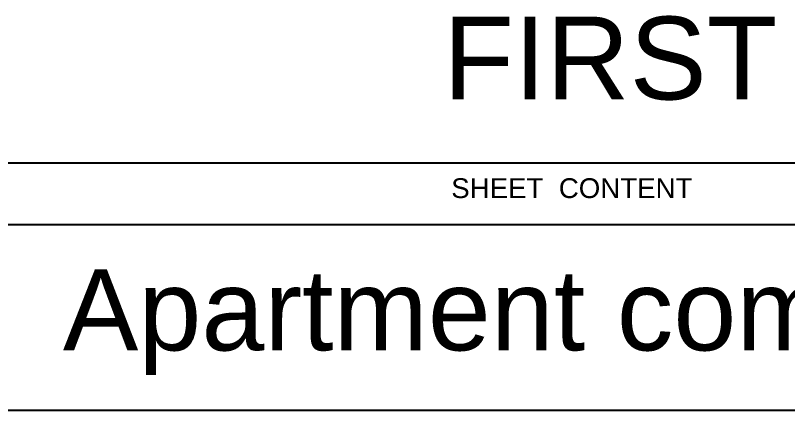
# Model space of a CAD drawing. Header units: inches. Extents: x -179 to 300, y 123 to 718.
# Drawn here: x 264.64 to 284.74, y 255.26 to 265.54 of the extents above; entities that cross this region are included whole.
import ezdxf

# ---------------------------------------------------------------- set-up
doc = ezdxf.new("R2010")
doc.units = ezdxf.units.IN
doc.header["$MEASUREMENT"] = 0
doc.styles.get("Standard").update_dxf_attribs({"font": 'arial.ttf'})

msp = doc.modelspace()

# ---------------------------------------------------------------- linework, layer by layer
at = {"color": 240, "true_color": 0xed1f24}
for p, q in [((299.89484, 261.69909), (144.85777, 261.69909)), ((299.89484, 260.08859), (151.33152, 260.08859)), ((299.89484, 255.25711), (144.85777, 255.25711)), ((299.89484, 255.25711), (144.85777, 255.25711))]:
    msp.add_line(p, q, dxfattribs=at)

# ---------------------------------------------------------------- texts
at = {"color": 18, "true_color": 0x000000}
msp.add_text('SHEET  CONTENT', height=0.5153587, dxfattribs=at).set_placement((275.98885, 260.78962))
at = {"color": 5}
msp.add_text('Apartment complex', height=2.110335, dxfattribs=at).set_placement((265.87914, 256.82324))
at = {"lineweight": 0, "insert": (275.78045, 265.51231), "char_height": 2.1558242, "attachment_point": 1}
msp.add_mtext_dynamic_manual_height_columns('FIRST FLOOR', width=20.9849835, gutter_width=1, heights=[0], dxfattribs=at)

doc.saveas('drawing.dxf')
